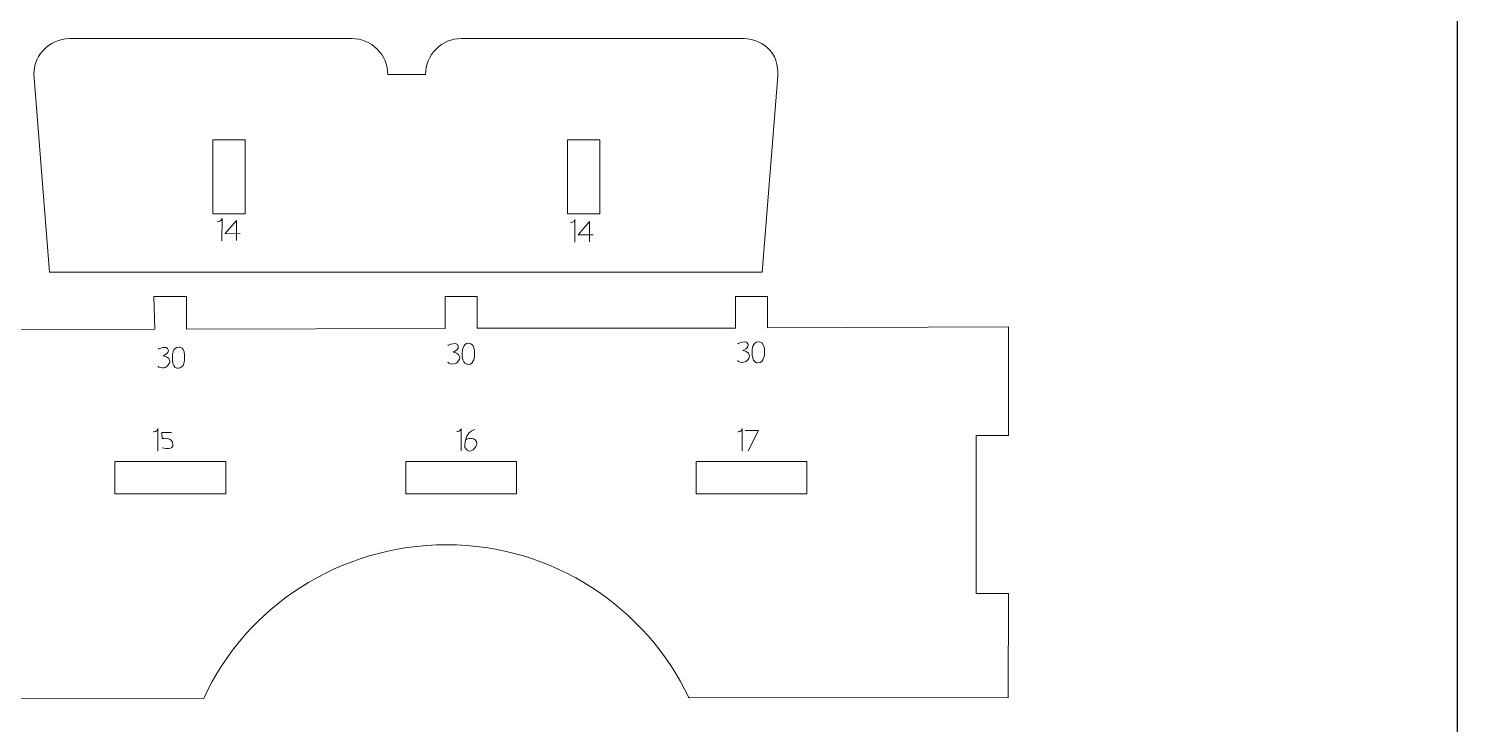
# Model space of a CAD drawing. Header units: centimetres. Extents: x -25 to 25, y -32.5 to 32.5.
# Drawn here: x 11.16 to 25, y -13.09 to -6.35 of the extents above; entities that cross this region are included whole.
import ezdxf

# ---------------------------------------------------------------- set-up
doc = ezdxf.new("R2010")
doc.units = ezdxf.units.CM
doc.header["$MEASUREMENT"] = 0
doc.layers.add('Capa 1', color=7, linetype='Continuous')

msp = doc.modelspace()

# ---------------------------------------------------------------- linework, layer by layer
at = {"layer": 'Capa 1', "color": 254}
msp.add_lwpolyline([(-25, -32.5), (25, -32.5), (25, 32.5), (-25, 32.5), (-25, -32.5)], close=True, dxfattribs=at)
at = {"layer": 'Capa 1', "color": 250, "lineweight": 9}
for points, knots in [([(11.56049, -6.4509), (11.46199, -6.45081), (11.36866, -6.49266), (11.30287, -6.56596), (11.30287, -6.56596), (11.23707, -6.63927), (11.20558, -6.7371), (11.21627, -6.83503), (11.21627, -6.83503), (11.21627, -6.83503), (11.36666, -8.71301), (11.36666, -8.71301)], [0, 0, 0, 0, 0.25, 0.25, 0.25, 0.25, 0.5, 0.5, 0.5, 0.5, 1, 1, 1, 1]), ([(15.3533, -6.4509), (15.2614, -6.45083), (15.17368, -6.48729), (15.10865, -6.55223), (15.10865, -6.55223), (15.04362, -6.61718), (15.00706, -6.70528), (15.007, -6.79719), (15.007, -6.79719), (15.007, -6.79719), (14.64105, -6.79719), (14.64105, -6.79719), (14.64105, -6.79719), (14.6411, -6.70528), (14.60465, -6.61756), (14.53971, -6.55254), (14.53971, -6.55254), (14.47476, -6.48751), (14.38665, -6.45095), (14.29475, -6.4509)], [0, 0, 0, 0, 0.16666667, 0.16666667, 0.16666667, 0.16666667, 0.33333333, 0.33333333, 0.33333333, 0.33333333, 0.5, 0.5, 0.5, 0.5, 0.66666667, 0.66666667, 0.66666667, 0.66666667, 1, 1, 1, 1]), ([(18.26626, -8.7102), (18.26626, -8.7102), (18.41665, -6.85222), (18.41665, -6.85222), (18.41665, -6.85222), (18.42749, -6.75433), (18.41121, -6.63977), (18.34553, -6.56637), (18.34553, -6.56637), (18.27987, -6.49297), (18.18606, -6.45097), (18.08755, -6.4509)], [0, 0, 0, 0, 0.25, 0.25, 0.25, 0.25, 0.5, 0.5, 0.5, 0.5, 1, 1, 1, 1]), ([(13.2588, -8.14807), (13.2588, -8.14807), (12.94793, -8.14807), (12.94793, -8.14807), (12.94793, -8.14807), (12.94793, -8.14807), (12.94793, -7.43152), (12.94793, -7.43152), (12.94793, -7.43152), (12.94793, -7.43152), (13.2588, -7.43152), (13.2588, -7.43152), (13.2588, -7.43152), (13.2588, -7.43152), (13.2588, -8.14807), (13.2588, -8.14807)], [0, 0, 0, 0, 0.2, 0.2, 0.2, 0.2, 0.4, 0.4, 0.4, 0.4, 0.6, 0.6, 0.6, 0.6, 1, 1, 1, 1]), ([(16.694, -8.14807), (16.694, -8.14807), (16.38311, -8.14807), (16.38311, -8.14807), (16.38311, -8.14807), (16.38311, -8.14807), (16.38311, -7.43152), (16.38311, -7.43152), (16.38311, -7.43152), (16.38311, -7.43152), (16.694, -7.43152), (16.694, -7.43152), (16.694, -7.43152), (16.694, -7.43152), (16.694, -8.14807), (16.694, -8.14807)], [0, 0, 0, 0, 0.2, 0.2, 0.2, 0.2, 0.4, 0.4, 0.4, 0.4, 0.6, 0.6, 0.6, 0.6, 1, 1, 1, 1]), ([(10.9428, -9.26756), (10.9428, -9.26756), (12.38493, -9.26385), (12.38493, -9.26385), (12.38493, -9.26385), (12.38493, -9.26385), (12.37712, -8.94669), (12.37712, -8.94669), (12.37712, -8.94669), (12.37712, -8.94669), (12.69243, -8.94804), (12.69243, -8.94804), (12.69243, -8.94804), (12.69243, -8.94804), (12.69379, -9.26249), (12.69379, -9.26249), (12.69379, -9.26249), (12.69379, -9.26249), (15.19584, -9.25549), (15.19584, -9.25549), (15.19584, -9.25549), (15.19584, -9.25549), (15.19584, -8.94804), (15.19584, -8.94804), (15.19584, -8.94804), (15.19584, -8.94804), (15.50793, -8.94804), (15.50793, -8.94804), (15.50793, -8.94804), (15.50793, -8.94804), (15.50793, -9.25462), (15.50793, -9.25462), (15.50793, -9.25462), (15.50793, -9.25462), (18.00802, -9.25232), (18.00802, -9.25232), (18.00802, -9.25232), (18.00802, -9.25232), (18.00799, -8.94804), (18.00799, -8.94804), (18.00799, -8.94804), (18.00799, -8.94804), (18.32008, -8.94804), (18.32008, -8.94804), (18.32008, -8.94804), (18.32008, -8.94804), (18.32011, -9.25146), (18.32011, -9.25146), (18.32011, -9.25146), (18.32011, -9.25146), (20.65255, -9.24025), (20.65255, -9.24025)], [0, 0, 0, 0, 0.07142857, 0.07142857, 0.07142857, 0.07142857, 0.14285714, 0.14285714, 0.14285714, 0.14285714, 0.21428571, 0.21428571, 0.21428571, 0.21428571, 0.28571429, 0.28571429, 0.28571429, 0.28571429, 0.35714286, 0.35714286, 0.35714286, 0.35714286, 0.42857143, 0.42857143, 0.42857143, 0.42857143, 0.5, 0.5, 0.5, 0.5, 0.57142857, 0.57142857, 0.57142857, 0.57142857, 0.64285714, 0.64285714, 0.64285714, 0.64285714, 0.71428571, 0.71428571, 0.71428571, 0.71428571, 0.78571429, 0.78571429, 0.78571429, 0.78571429, 0.85714286, 0.85714286, 0.85714286, 0.85714286, 1, 1, 1, 1]), ([(20.65205, -10.29123), (20.65205, -10.29123), (20.33996, -10.29123), (20.33996, -10.29123), (20.33996, -10.29123), (20.33996, -10.29123), (20.33996, -11.82084), (20.33996, -11.82084), (20.33996, -11.82084), (20.33996, -11.82084), (20.65205, -11.82084), (20.65205, -11.82084)], [0, 0, 0, 0, 0.25, 0.25, 0.25, 0.25, 0.5, 0.5, 0.5, 0.5, 1, 1, 1, 1]), ([(11.99965, -10.85562), (11.99965, -10.85562), (13.07312, -10.85562), (13.07312, -10.85562), (13.07312, -10.85562), (13.07312, -10.85562), (13.07312, -10.54353), (13.07312, -10.54353), (13.07312, -10.54353), (13.07312, -10.54353), (11.99965, -10.54353), (11.99965, -10.54353), (11.99965, -10.54353), (11.99965, -10.54353), (11.99965, -10.85562), (11.99965, -10.85562)], [0, 0, 0, 0, 0.2, 0.2, 0.2, 0.2, 0.4, 0.4, 0.4, 0.4, 0.6, 0.6, 0.6, 0.6, 1, 1, 1, 1]), ([(14.81515, -10.85562), (14.81515, -10.85562), (15.88862, -10.85562), (15.88862, -10.85562), (15.88862, -10.85562), (15.88862, -10.85562), (15.88862, -10.54353), (15.88862, -10.54353), (15.88862, -10.54353), (15.88862, -10.54353), (14.81515, -10.54353), (14.81515, -10.54353), (14.81515, -10.54353), (14.81515, -10.54353), (14.81515, -10.85562), (14.81515, -10.85562)], [0, 0, 0, 0, 0.2, 0.2, 0.2, 0.2, 0.4, 0.4, 0.4, 0.4, 0.6, 0.6, 0.6, 0.6, 1, 1, 1, 1]), ([(17.6273, -10.85562), (17.6273, -10.85562), (18.70076, -10.85562), (18.70076, -10.85562), (18.70076, -10.85562), (18.70076, -10.85562), (18.70076, -10.54353), (18.70076, -10.54353), (18.70076, -10.54353), (18.70076, -10.54353), (17.6273, -10.54353), (17.6273, -10.54353), (17.6273, -10.54353), (17.6273, -10.54353), (17.6273, -10.85562), (17.6273, -10.85562)], [0, 0, 0, 0, 0.2, 0.2, 0.2, 0.2, 0.4, 0.4, 0.4, 0.4, 0.6, 0.6, 0.6, 0.6, 1, 1, 1, 1]), ([(17.55985, -12.83449), (17.14206, -11.95686), (16.24701, -11.35026), (15.21029, -11.35026), (15.21029, -11.35026), (14.17233, -11.35026), (13.26519, -11.95312), (12.85922, -12.83766)], [0, 0, 0, 0, 0.33333333, 0.33333333, 0.33333333, 0.33333333, 1, 1, 1, 1]), ([(17.55491, -12.82415), (17.55491, -12.82415), (20.65085, -12.83106), (20.65085, -12.83106), (20.65085, -12.83106), (20.65085, -12.83106), (20.65205, -11.82084), (20.65205, -11.82084)], [0, 0, 0, 0, 0.33333333, 0.33333333, 0.33333333, 0.33333333, 1, 1, 1, 1]), ([(4.50743, -12.82979), (4.50743, -12.82979), (5.85259, -12.83227), (5.85259, -12.83227), (5.85259, -12.83227), (5.85259, -12.83227), (5.85259, -13.16786), (5.85259, -13.16786), (5.85259, -13.16786), (5.85259, -13.16786), (7.15343, -13.16786), (7.15343, -13.16786), (7.15343, -13.16786), (7.15343, -13.16786), (7.15343, -12.83227), (7.15343, -12.83227), (7.15343, -12.83227), (7.15343, -12.83227), (8.31991, -12.8346), (8.31991, -12.8346), (8.31991, -12.8346), (8.31991, -12.8346), (8.31991, -13.15921), (8.31991, -13.15921), (8.31991, -13.15921), (8.31991, -13.15921), (9.62076, -13.15921), (9.62076, -13.15921), (9.62076, -13.15921), (9.62076, -13.15921), (9.62076, -12.8346), (9.62076, -12.8346), (9.62076, -12.8346), (9.62076, -12.8346), (12.85922, -12.83766), (12.85922, -12.83766)], [0, 0, 0, 0, 0.1, 0.1, 0.1, 0.1, 0.2, 0.2, 0.2, 0.2, 0.3, 0.3, 0.3, 0.3, 0.4, 0.4, 0.4, 0.4, 0.5, 0.5, 0.5, 0.5, 0.6, 0.6, 0.6, 0.6, 0.7, 0.7, 0.7, 0.7, 0.8, 0.8, 0.8, 0.8, 1, 1, 1, 1])]:
    msp.add_open_spline(points, degree=3, knots=knots, dxfattribs=at)
for points in [[(14.29475, -6.4509), (14.29475, -6.4509), (11.56049, -6.4509), (11.56049, -6.4509)], [(15.3533, -6.4509), (15.3533, -6.4509), (18.08755, -6.4509), (18.08755, -6.4509)], [(11.36666, -8.71301), (11.36666, -8.71301), (18.26626, -8.7102), (18.26626, -8.7102)], [(20.65205, -10.29123), (20.65205, -10.29123), (20.65255, -9.24025), (20.65255, -9.24025)]]:
    msp.add_open_spline(points, degree=3, dxfattribs=at)
at = {"layer": 'Capa 1', "color": 240, "lineweight": 9}
for points in [[(12.99282, -8.22139), (12.99282, -8.22139), (13.03486, -8.21992), (13.03674, -8.19104)], [(13.03674, -8.19104), (13.03674, -8.19104), (13.03548, -8.40899), (13.03548, -8.40899)], [(16.40976, -8.23306), (16.40976, -8.23306), (16.45181, -8.23159), (16.45368, -8.20271)], [(16.45368, -8.20271), (16.45368, -8.20271), (16.45243, -8.42066), (16.45243, -8.42066)], [(12.37037, -10.25667), (12.37037, -10.25667), (12.41241, -10.25495), (12.41412, -10.22606)], [(12.41412, -10.22606), (12.41412, -10.22606), (12.41412, -10.44401), (12.41412, -10.44401)], [(15.30957, -10.25517), (15.30957, -10.25517), (15.35161, -10.25345), (15.35332, -10.22456)], [(15.35332, -10.22456), (15.35332, -10.22456), (15.35332, -10.44252), (15.35332, -10.44252)], [(18.0308, -10.25667), (18.0308, -10.25667), (18.07284, -10.25495), (18.07455, -10.22606)], [(18.07455, -10.22606), (18.07455, -10.22606), (18.07455, -10.44401), (18.07455, -10.44401)]]:
    msp.add_open_spline(points, degree=3, dxfattribs=at)
for points, knots in [([(13.2122, -8.33903), (13.2122, -8.33903), (13.06691, -8.33819), (13.06691, -8.33819), (13.06691, -8.33819), (13.06691, -8.33819), (13.17693, -8.21023), (13.17693, -8.21023), (13.17693, -8.21023), (13.17693, -8.21023), (13.17706, -8.40572), (13.17706, -8.40572)], [0, 0, 0, 0, 0.25, 0.25, 0.25, 0.25, 0.5, 0.5, 0.5, 0.5, 1, 1, 1, 1]), ([(16.62914, -8.3507), (16.62914, -8.3507), (16.48386, -8.34986), (16.48386, -8.34986), (16.48386, -8.34986), (16.48386, -8.34986), (16.59388, -8.2219), (16.59388, -8.2219), (16.59388, -8.2219), (16.59388, -8.2219), (16.59401, -8.41739), (16.59401, -8.41739)], [0, 0, 0, 0, 0.25, 0.25, 0.25, 0.25, 0.5, 0.5, 0.5, 0.5, 1, 1, 1, 1]), ([(15.22385, -9.58349), (15.22385, -9.58349), (15.23138, -9.60271), (15.26888, -9.60146), (15.26888, -9.60146), (15.28834, -9.60082), (15.30228, -9.59386), (15.31239, -9.5859), (15.31239, -9.5859), (15.33705, -9.56645), (15.33832, -9.53624), (15.33832, -9.53624), (15.33832, -9.53624), (15.33705, -9.49285), (15.27336, -9.48448), (15.27336, -9.48448), (15.27336, -9.48448), (15.33574, -9.46129), (15.32287, -9.42787), (15.32287, -9.42787), (15.32287, -9.42787), (15.31388, -9.37645), (15.22385, -9.42013), (15.22385, -9.42013)], [0, 0, 0, 0, 0.14285714, 0.14285714, 0.14285714, 0.14285714, 0.28571429, 0.28571429, 0.28571429, 0.28571429, 0.42857143, 0.42857143, 0.42857143, 0.42857143, 0.57142857, 0.57142857, 0.57142857, 0.57142857, 0.71428571, 0.71428571, 0.71428571, 0.71428571, 1, 1, 1, 1]), ([(15.41848, -9.60399), (15.41848, -9.60399), (15.35646, -9.61199), (15.36271, -9.49038), (15.36271, -9.49038), (15.36271, -9.49038), (15.36271, -9.39773), (15.4261, -9.40013)], [0, 0, 0, 0, 0.33333333, 0.33333333, 0.33333333, 0.33333333, 1, 1, 1, 1]), ([(15.4261, -9.40032), (15.4261, -9.40032), (15.48817, -9.39236), (15.48194, -9.51391), (15.48194, -9.51391), (15.48194, -9.51391), (15.4819, -9.60655), (15.41848, -9.60422)], [0, 0, 0, 0, 0.33333333, 0.33333333, 0.33333333, 0.33333333, 1, 1, 1, 1]), ([(18.03096, -9.56776), (18.03096, -9.56776), (18.03848, -9.58698), (18.07598, -9.58574), (18.07598, -9.58574), (18.09545, -9.58509), (18.10939, -9.57813), (18.1195, -9.57017), (18.1195, -9.57017), (18.14415, -9.55072), (18.14542, -9.52051), (18.14542, -9.52051), (18.14542, -9.52051), (18.14415, -9.47712), (18.08047, -9.46875), (18.08047, -9.46875), (18.08047, -9.46875), (18.14284, -9.44557), (18.12997, -9.41214), (18.12997, -9.41214), (18.12997, -9.41214), (18.12098, -9.36072), (18.03096, -9.4044), (18.03096, -9.4044)], [0, 0, 0, 0, 0.14285714, 0.14285714, 0.14285714, 0.14285714, 0.28571429, 0.28571429, 0.28571429, 0.28571429, 0.42857143, 0.42857143, 0.42857143, 0.42857143, 0.57142857, 0.57142857, 0.57142857, 0.57142857, 0.71428571, 0.71428571, 0.71428571, 0.71428571, 1, 1, 1, 1]), ([(18.22559, -9.58826), (18.22559, -9.58826), (18.16356, -9.59626), (18.16982, -9.47465), (18.16982, -9.47465), (18.16982, -9.47465), (18.16982, -9.382), (18.2332, -9.3844)], [0, 0, 0, 0, 0.33333333, 0.33333333, 0.33333333, 0.33333333, 1, 1, 1, 1]), ([(18.2332, -9.38459), (18.2332, -9.38459), (18.29528, -9.37664), (18.28905, -9.49818), (18.28905, -9.49818), (18.28905, -9.49818), (18.289, -9.59082), (18.22559, -9.58849)], [0, 0, 0, 0, 0.33333333, 0.33333333, 0.33333333, 0.33333333, 1, 1, 1, 1]), ([(12.41634, -9.62019), (12.41634, -9.62019), (12.42386, -9.63941), (12.46136, -9.63817), (12.46136, -9.63817), (12.48082, -9.63752), (12.49476, -9.63056), (12.50488, -9.6226), (12.50488, -9.6226), (12.52953, -9.60315), (12.5308, -9.57294), (12.5308, -9.57294), (12.5308, -9.57294), (12.52953, -9.52955), (12.46584, -9.52118), (12.46584, -9.52118), (12.46584, -9.52118), (12.52822, -9.498), (12.51535, -9.46457), (12.51535, -9.46457), (12.51535, -9.46457), (12.50636, -9.41315), (12.41634, -9.45683), (12.41634, -9.45683)], [0, 0, 0, 0, 0.14285714, 0.14285714, 0.14285714, 0.14285714, 0.28571429, 0.28571429, 0.28571429, 0.28571429, 0.42857143, 0.42857143, 0.42857143, 0.42857143, 0.57142857, 0.57142857, 0.57142857, 0.57142857, 0.71428571, 0.71428571, 0.71428571, 0.71428571, 1, 1, 1, 1]), ([(12.61096, -9.64069), (12.61096, -9.64069), (12.54894, -9.64869), (12.55519, -9.52708), (12.55519, -9.52708), (12.55519, -9.52708), (12.55519, -9.43443), (12.61858, -9.43683)], [0, 0, 0, 0, 0.33333333, 0.33333333, 0.33333333, 0.33333333, 1, 1, 1, 1]), ([(12.61858, -9.43702), (12.61858, -9.43702), (12.68065, -9.42907), (12.67442, -9.55061), (12.67442, -9.55061), (12.67442, -9.55061), (12.67438, -9.64325), (12.61096, -9.64092)], [0, 0, 0, 0, 0.33333333, 0.33333333, 0.33333333, 0.33333333, 1, 1, 1, 1]), ([(15.39996, -10.33016), (15.39996, -10.33016), (15.50798, -10.28798), (15.50283, -10.38021), (15.50283, -10.38021), (15.50283, -10.38021), (15.44542, -10.50689), (15.38793, -10.40734), (15.38793, -10.40734), (15.38793, -10.40734), (15.38279, -10.25643), (15.48049, -10.23587)], [0, 0, 0, 0, 0.25, 0.25, 0.25, 0.25, 0.5, 0.5, 0.5, 0.5, 1, 1, 1, 1]), ([(12.54751, -10.26499), (12.54751, -10.26499), (12.45235, -10.26442), (12.45235, -10.26442), (12.45235, -10.26442), (12.45235, -10.26442), (12.45577, -10.32307), (12.45577, -10.32307)], [0, 0, 0, 0, 0.33333333, 0.33333333, 0.33333333, 0.33333333, 1, 1, 1, 1]), ([(12.45577, -10.32307), (12.45577, -10.32307), (12.5651, -10.29804), (12.55867, -10.38254), (12.55867, -10.38254), (12.55867, -10.38254), (12.57023, -10.44048), (12.45577, -10.41217)], [0, 0, 0, 0, 0.33333333, 0.33333333, 0.33333333, 0.33333333, 1, 1, 1, 1]), ([(18.10136, -10.24358), (18.10136, -10.24358), (18.23167, -10.24358), (18.23167, -10.24358), (18.23167, -10.24358), (18.23167, -10.24358), (18.13053, -10.4408), (18.13053, -10.4408)], [0, 0, 0, 0, 0.33333333, 0.33333333, 0.33333333, 0.33333333, 1, 1, 1, 1])]:
    msp.add_open_spline(points, degree=3, knots=knots, dxfattribs=at)

doc.saveas('drawing.dxf')
